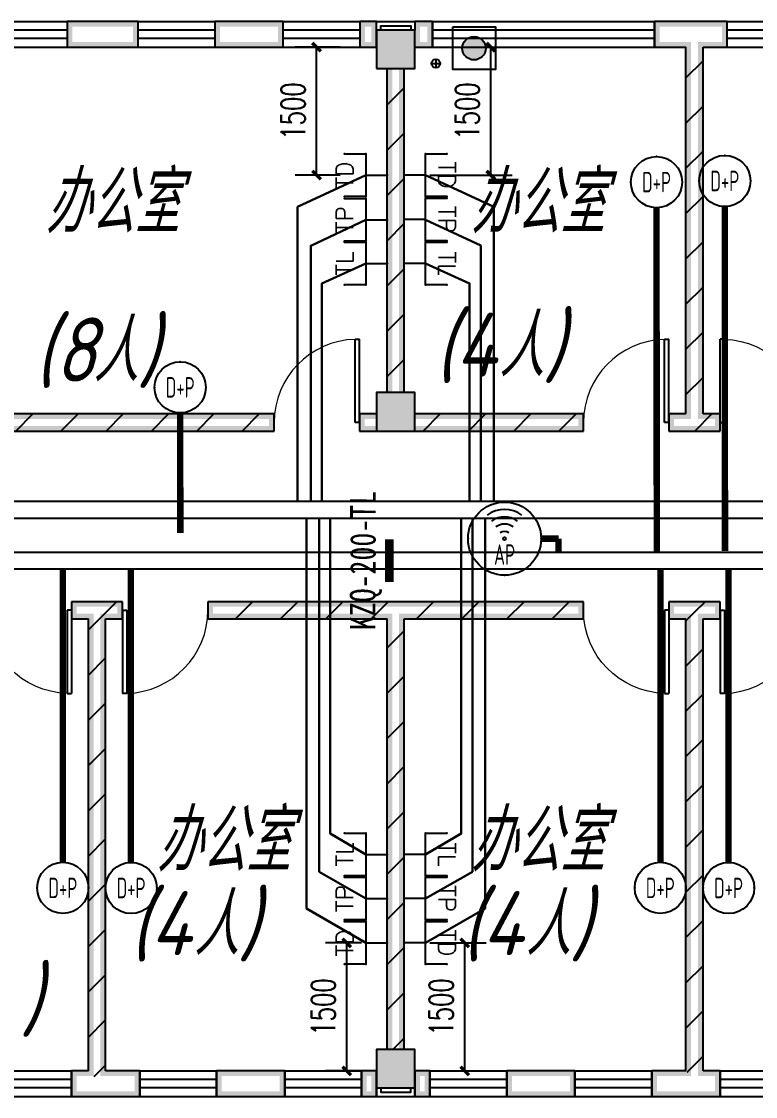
# Model space of a CAD drawing. Extents: x 1241380 to 1952554, y 1012187 to 1766051.
# Drawn here: x 1640481 to 1649079, y 1030613 to 1043213 of the extents above; entities that cross this region are included whole.
import ezdxf
from ezdxf.enums import TextEntityAlignment as Align

# ---------------------------------------------------------------- set-up
doc = ezdxf.new("R2010")
doc.units = 0
for name, color, linetype in [('1-建筑底图', 8, 'Continuous'), ('CABLETRAY_PDS', 4, 'Continuous'), ('EQUIP-通讯', 3, 'Continuous'), ('PUB_HATCH', 8, 'Continuous'), ('TEL_DIM', 3, 'Continuous'), ('WIRE-综合布线', 5, 'Continuous'), ('光纤点位', 3, 'Continuous'), ('内网桥架', 1, 'Continuous'), ('填充', 8, 'Continuous'), ('抗震支吊架', 2, 'Continuous'), ('排水', 153, 'Continuous'), ('红机电话', 3, 'Continuous'), ('蓝机电话', 3, 'Continuous')]:
    doc.layers.add(name, color=color, linetype=linetype)
doc.layers.add('内网线路', color=1, linetype='Continuous', lineweight=30)
doc.styles.add('_TEL_ATTDEF', font='GBENOR', dxfattribs={"width": 0.8, "height": 3, "bigfont": 'GBCBIG'})
doc.styles.add('_TEL_DIM', font='SIMPLEX', dxfattribs={"width": 0.8, "height": 3.5, "bigfont": 'HZTXT'})
doc.styles.add('A_DIM_T3', font='SIMPLEX', dxfattribs={"width": 0.7, "bigfont": 'HZ'})
doc.styles.add('kzcad', font='', dxfattribs={"width": 0.8})
doc.styles.get("Standard").update_dxf_attribs({"font": 'gbeitc.shx', "bigfont": 'gbcbig.shx'})
doc.styles.get('kzcad').set_extended_font_data('SimSun')
doc.linetypes.add('JIEDI', pattern='A,1.25,-0.25,0.25,-0.25,0.625,["/",Standard,S=0.6,R=0,X=0,Y=-0.3],0.625,-0.25,0.25,-0.25', length=4)
doc.dimstyles.new('_TCH_ARCH&&100', dxfattribs={"dimtxt": 280, "dimasz": 100, "dimexe": 250, "dimexo": 300, "dimgap": 135, "dimtad": 1, "dimdec": 0, "dimzin": 0, "dimdsep": 46, "dimtxsty": 'A_DIM_T3', "dimblk": 'ARCHTICK', "dimcen": 0.09, "dimclrt": 7, "dimazin": 2, "dimtfac": 1, "dimtdec": 0, "dimtix": 1, "dimtmove": 2, "dimatfit": 3, "dimfxl": 100, "dimtolj": 1, "dimtzin": 0, "dimarcsym": 0})
pattern_1 = [(45, (933820.03, 485085.73), (-265.16515, 265.16515), [])]

# ---------------------------------------------------------------- blocks, each defined once
blk = doc.blocks.new('ng')
at = {"layer": '排水'}
for p, q in [((345991, 781358), (346091, 781358)), ((346041, 781408), (346041, 781308))]:
    blk.add_line(p, q, dxfattribs=at)
blk.add_circle((346041, 781358), 50, dxfattribs=at)
blk = doc.blocks.new('雨水管')
at = {"layer": '排水'}
blk.add_blockref('ng', (655236, -122908), dxfattribs=at)
blk = doc.blocks.new('xfjyc')
at = {"layer": '填充'}
h = blk.add_hatch(color=1, dxfattribs=at)
h.dxf.hatch_style = 1
edge = h.paths.add_edge_path()
edge.add_arc((250, 250), 137, 0, 360)
blk.add_lwpolyline([(0, 500), (500, 500), (500, 0), (0, 0)], close=True)
at = {"color": 1}
blk.add_circle((250, 250), 137, dxfattribs=at)
blk = doc.blocks.new('$WINLIB2D$00000001')
at = {"color": 0}
for points in [[(-0.5, 0.5), (-0.5, -0.5)], [(-0.5, 0.5), (0.5, 0.5)], [(0.5, -0.5), (0.5, 0.5)], [(0.5, 0.1667), (-0.5, 0.1667)], [(0.5, -0.1667), (-0.5, -0.1667)], [(-0.5, -0.5), (0.5, -0.5)]]:
    blk.add_lwpolyline(points, dxfattribs=at)
blk = doc.blocks.new('$DorLib2D$00000001')
at = {"color": 0}
for p, q in [((0.45, 0.975), (0.5, 0.975)), ((0.45, 0), (0.45, 0.975)), ((0.5, 0), (0.5, 0.975)), ((0.5, 0), (0.45, 0))]:
    blk.add_line(p, q, dxfattribs=at)
at = {"color": 0, "lineweight": 13}
blk.add_arc((0.475, 0), 0.975, 91.4693, 180, dxfattribs=at)
blk = doc.blocks.new('_FZH')
blk.add_lwpolyline([(-0.5, -0.5), (0.5, -0.5), (0.5, 0.5), (-0.5, 0.5)], close=True)
at = {"layer": 'PUB_HATCH'}
blk.add_solid([(-0.5, -0.5), (0.5, -0.5), (-0.5, 0.5), (0.5, 0.5)], dxfattribs=at)
blk = doc.blocks.new('1-二层建筑底图')
at = {"layer": '1-建筑底图'}
for points in [[(1641846, 1088421), (1641015, 1088421), (1641075, 1088361), (1641786, 1088361)], [(1641015, 1088421), (1641015, 1088121), (1641075, 1088181), (1641075, 1088361)], [(1641846, 1088121), (1641846, 1088421), (1641786, 1088361), (1641786, 1088181)], [(1643546, 1088421), (1642746, 1088421), (1642806, 1088361), (1643486, 1088361)], [(1642746, 1088421), (1642746, 1088121), (1642806, 1088181), (1642806, 1088361)], [(1643546, 1088121), (1643546, 1088421), (1643486, 1088361), (1643486, 1088181)], [(1644640, 1088421), (1644446, 1088421), (1644506, 1088361), (1644580, 1088361)], [(1644446, 1088421), (1644446, 1088121), (1644506, 1088181), (1644506, 1088361)], [(1644640, 1088121), (1644640, 1088421), (1644580, 1088361), (1644580, 1088181)], [(1645296, 1088421), (1645090, 1088421), (1645150, 1088361), (1645236, 1088361)], [(1645090, 1088321), (1645090, 1088321), (1645090, 1088121), (1645150, 1088181), (1645150, 1088361), (1645090, 1088421)], [(1645296, 1088121), (1645296, 1088421), (1645236, 1088361), (1645236, 1088181)], [(1648365, 1088421), (1647896, 1088421), (1647956, 1088361), (1648365, 1088361)], [(1647896, 1088421), (1647896, 1088121), (1647956, 1088181), (1647956, 1088361)], [(1648746, 1088421), (1648365, 1088421), (1648365, 1088361), (1648686, 1088361)], [(1648746, 1088121), (1648746, 1088421), (1648686, 1088361), (1648686, 1088181)], [(1645090, 1088321), (1644640, 1088321), (1644700, 1088261), (1645030, 1088261)], [(1644640, 1088321), (1644640, 1087871), (1644700, 1087931), (1644700, 1088261)], [(1645090, 1087871), (1645090, 1088321), (1645030, 1088261), (1645030, 1087931)], [(1641015, 1088121), (1641846, 1088121), (1641786, 1088181), (1641075, 1088181)], [(1642746, 1088121), (1643546, 1088121), (1643486, 1088181), (1642806, 1088181)], [(1644446, 1088121), (1644640, 1088121), (1644580, 1088181), (1644506, 1088181)], [(1645090, 1088121), (1645090, 1088121), (1645296, 1088121), (1645236, 1088181), (1645150, 1088181)], [(1647896, 1088121), (1648265, 1088121), (1648325, 1088181), (1647956, 1088181)], [(1648265, 1083821), (1648265, 1088121), (1648325, 1088181), (1648325, 1083761)], [(1648465, 1088121), (1648746, 1088121), (1648686, 1088181), (1648405, 1088181)], [(1648465, 1083821), (1648465, 1088121), (1648405, 1088181), (1648405, 1083761)], [(1644640, 1087871), (1645090, 1087871), (1645030, 1087931), (1644700, 1087931)], [(1644825, 1087871), (1644765, 1087871), (1644765, 1084071), (1644825, 1084071)], [(1644965, 1087871), (1644905, 1087871), (1644905, 1084071), (1644965, 1084071)], [(1645090, 1084071), (1644640, 1084071), (1644700, 1084011), (1645030, 1084011)], [(1644640, 1084071), (1644640, 1083621), (1644700, 1083681), (1644700, 1084011)], [(1645090, 1083621), (1645090, 1084071), (1645030, 1084011), (1645030, 1083681)], [(1638065, 1083821), (1638065, 1083761), (1643380, 1083761), (1643440, 1083821)], [(1643440, 1083621), (1643440, 1083821), (1643380, 1083761), (1643380, 1083681)], [(1644640, 1083761), (1644640, 1083821), (1644440, 1083821), (1644500, 1083761)], [(1644440, 1083821), (1644440, 1083621), (1644500, 1083681), (1644500, 1083761)], [(1645090, 1083821), (1645090, 1083761), (1647005, 1083761), (1647065, 1083821)], [(1647065, 1083621), (1647065, 1083821), (1647005, 1083761), (1647005, 1083681)], [(1648265, 1083821), (1648065, 1083821), (1648125, 1083761), (1648325, 1083761)], [(1648065, 1083821), (1648065, 1083621), (1648125, 1083681), (1648125, 1083761)], [(1648665, 1083821), (1648465, 1083821), (1648405, 1083761), (1648605, 1083761)], [(1648665, 1083621), (1648665, 1083821), (1648605, 1083761), (1648605, 1083681)], [(1638065, 1083681), (1638065, 1083621), (1643440, 1083621), (1643380, 1083681)], [(1644640, 1083621), (1644640, 1083681), (1644500, 1083681), (1644440, 1083621)], [(1644640, 1083621), (1645090, 1083621), (1645030, 1083681), (1644700, 1083681)], [(1645090, 1083681), (1645090, 1083621), (1647065, 1083621), (1647005, 1083681)], [(1648065, 1083621), (1648365, 1083621), (1648365, 1083681), (1648125, 1083681)], [(1648365, 1083621), (1648665, 1083621), (1648605, 1083681), (1648365, 1083681)], [(1641365, 1081621), (1641065, 1081621), (1641125, 1081561), (1641365, 1081561)], [(1641065, 1081621), (1641065, 1081421), (1641125, 1081481), (1641125, 1081561)], [(1641665, 1081621), (1641365, 1081621), (1641365, 1081561), (1641605, 1081561)], [(1641665, 1081421), (1641665, 1081621), (1641605, 1081561), (1641605, 1081481)], [(1644865, 1081621), (1642665, 1081621), (1642725, 1081561), (1644865, 1081561)], [(1642665, 1081621), (1642665, 1081421), (1642725, 1081481), (1642725, 1081561)], [(1647065, 1081621), (1644865, 1081621), (1644865, 1081561), (1647005, 1081561)], [(1647065, 1081421), (1647065, 1081621), (1647005, 1081561), (1647005, 1081481)], [(1648365, 1081621), (1648065, 1081621), (1648125, 1081561), (1648365, 1081561)], [(1648065, 1081621), (1648065, 1081421), (1648125, 1081481), (1648125, 1081561)], [(1648665, 1081621), (1648365, 1081621), (1648365, 1081561), (1648605, 1081561)], [(1648665, 1081421), (1648665, 1081621), (1648605, 1081561), (1648605, 1081481)], [(1641065, 1081421), (1641265, 1081421), (1641325, 1081481), (1641125, 1081481)], [(1641265, 1076121), (1641265, 1081421), (1641325, 1081481), (1641325, 1076061)], [(1641465, 1081421), (1641665, 1081421), (1641605, 1081481), (1641405, 1081481)], [(1641465, 1076121), (1641465, 1081421), (1641405, 1081481), (1641405, 1076061)], [(1642665, 1081421), (1644765, 1081421), (1644825, 1081481), (1642725, 1081481)], [(1644765, 1076371), (1644825, 1076371), (1644825, 1081481), (1644765, 1081421)], [(1644965, 1081421), (1647065, 1081421), (1647005, 1081481), (1644905, 1081481)], [(1644905, 1076371), (1644965, 1076371), (1644965, 1081421), (1644905, 1081481)], [(1648065, 1081421), (1648265, 1081421), (1648325, 1081481), (1648125, 1081481)], [(1648265, 1076121), (1648265, 1081421), (1648325, 1081481), (1648325, 1076061)], [(1648465, 1081421), (1648665, 1081421), (1648605, 1081481), (1648405, 1081481)], [(1648465, 1076121), (1648465, 1081421), (1648405, 1081481), (1648405, 1076061)], [(1645090, 1076371), (1644640, 1076371), (1644700, 1076311), (1645030, 1076311)], [(1644640, 1076371), (1644640, 1075921), (1644700, 1075981), (1644700, 1076311)], [(1645090, 1075921), (1645090, 1076371), (1645030, 1076311), (1645030, 1075981)], [(1641265, 1076121), (1641065, 1076121), (1641125, 1076061), (1641325, 1076061)], [(1641065, 1076121), (1641065, 1075821), (1641125, 1075881), (1641125, 1076061)], [(1641865, 1076121), (1641465, 1076121), (1641405, 1076061), (1641805, 1076061)], [(1641865, 1075821), (1641865, 1076121), (1641805, 1076061), (1641805, 1075881)], [(1643565, 1076121), (1642765, 1076121), (1642825, 1076061), (1643505, 1076061)], [(1642765, 1076121), (1642765, 1075821), (1642825, 1075881), (1642825, 1076061)], [(1643565, 1075821), (1643565, 1076121), (1643505, 1076061), (1643505, 1075881)], [(1644640, 1076121), (1644465, 1076121), (1644525, 1076061), (1644580, 1076061)], [(1644465, 1076121), (1644465, 1075821), (1644525, 1075881), (1644525, 1076061)], [(1644640, 1075821), (1644640, 1076121), (1644580, 1076061), (1644580, 1075881)], [(1645265, 1076121), (1645090, 1076121), (1645150, 1076061), (1645205, 1076061)], [(1645090, 1076121), (1645090, 1075821), (1645150, 1075881), (1645150, 1076061)], [(1645265, 1075821), (1645265, 1076121), (1645205, 1076061), (1645205, 1075881)], [(1646965, 1076121), (1646165, 1076121), (1646225, 1076061), (1646905, 1076061)], [(1646165, 1076121), (1646165, 1075821), (1646225, 1075881), (1646225, 1076061)], [(1646965, 1075821), (1646965, 1076121), (1646905, 1076061), (1646905, 1075881)], [(1648265, 1076121), (1647865, 1076121), (1647925, 1076061), (1648325, 1076061)], [(1647865, 1076121), (1647865, 1075821), (1647925, 1075881), (1647925, 1076061)], [(1648665, 1076121), (1648465, 1076121), (1648405, 1076061), (1648605, 1076061)], [(1648665, 1075821), (1648665, 1076121), (1648605, 1076061), (1648605, 1075881)], [(1644640, 1075921), (1645090, 1075921), (1645030, 1075981), (1644700, 1075981)], [(1641065, 1075821), (1641365, 1075821), (1641365, 1075881), (1641125, 1075881)], [(1641365, 1075821), (1641865, 1075821), (1641805, 1075881), (1641365, 1075881)], [(1642765, 1075821), (1643565, 1075821), (1643505, 1075881), (1642825, 1075881)], [(1644465, 1075821), (1644640, 1075821), (1644580, 1075881), (1644525, 1075881)], [(1645090, 1075821), (1645265, 1075821), (1645205, 1075881), (1645150, 1075881)], [(1646165, 1075821), (1646965, 1075821), (1646905, 1075881), (1646225, 1075881)], [(1647865, 1075821), (1648365, 1075821), (1648365, 1075881), (1647925, 1075881)], [(1648365, 1075821), (1648665, 1075821), (1648605, 1075881), (1648365, 1075881)]]:
    blk.add_hatch(color=256, dxfattribs=at).paths.add_polyline_path(points)
h = blk.add_hatch(dxfattribs=at)
h.set_pattern_fill('普通砖', color=256, scale=150, style=0)
h.set_pattern_definition(pattern_1)
h.paths.add_polyline_path([(1648365, 1083754), (1648405, 1083761), (1648465, 1083821), (1648465, 1088121), (1648365, 1088221), (1648265, 1088121), (1648265, 1083821), (1648325, 1083761)])
h = blk.add_hatch(dxfattribs=at)
h.set_pattern_fill('普通砖', color=256, scale=150, style=0)
h.set_pattern_definition(pattern_1)
h.paths.add_polyline_path([(1644965, 1087871), (1644765, 1087871), (1644765, 1084071), (1644965, 1084071)])
h = blk.add_hatch(dxfattribs=at)
h.set_pattern_fill('普通砖', color=256, scale=150, style=0)
h.set_pattern_definition(pattern_1)
h.paths.add_polyline_path([(1638065, 1083821), (1638065, 1083621), (1643440, 1083621), (1643440, 1083821)])
h = blk.add_hatch(dxfattribs=at)
h.set_pattern_fill('普通砖', color=256, scale=150, style=0)
h.set_pattern_definition(pattern_1)
h.paths.add_polyline_path([(1644640, 1083621), (1644640, 1083821), (1644440, 1083821), (1644440, 1083621)])
h = blk.add_hatch(dxfattribs=at)
h.set_pattern_fill('普通砖', color=256, scale=150, style=0)
h.set_pattern_definition(pattern_1)
h.paths.add_polyline_path([(1645090, 1083821), (1645090, 1083621), (1647065, 1083621), (1647065, 1083821)])
h = blk.add_hatch(dxfattribs=at)
h.set_pattern_fill('普通砖', color=256, scale=150, style=0)
h.set_pattern_definition(pattern_1)
h.paths.add_polyline_path([(1648325, 1083761), (1648265, 1083821), (1648065, 1083821), (1648065, 1083621), (1648365, 1083621), (1648365, 1083754)])
h = blk.add_hatch(dxfattribs=at)
h.set_pattern_fill('普通砖', color=256, scale=150, style=0)
h.set_pattern_definition(pattern_1)
h.paths.add_polyline_path([(1648365, 1083754), (1648365, 1083621), (1648665, 1083621), (1648665, 1083821), (1648465, 1083821), (1648405, 1083761)])
h = blk.add_hatch(dxfattribs=at)
h.set_pattern_fill('普通砖', color=256, scale=150, style=0)
h.set_pattern_definition(pattern_1)
h.paths.add_polyline_path([(1641365, 1081488), (1641365, 1081621), (1641065, 1081621), (1641065, 1081421), (1641265, 1081421), (1641325, 1081481)])
h = blk.add_hatch(dxfattribs=at)
h.set_pattern_fill('普通砖', color=256, scale=150, style=0)
h.set_pattern_definition(pattern_1)
h.paths.add_polyline_path([(1641405, 1081481), (1641465, 1081421), (1641665, 1081421), (1641665, 1081621), (1641365, 1081621), (1641365, 1081488)])
h = blk.add_hatch(dxfattribs=at)
h.set_pattern_fill('普通砖', color=256, scale=150, style=0)
h.set_pattern_definition(pattern_1)
h.paths.add_polyline_path([(1644865, 1081488), (1644865, 1081621), (1642665, 1081621), (1642665, 1081421), (1644765, 1081421), (1644825, 1081481)])
h = blk.add_hatch(dxfattribs=at)
h.set_pattern_fill('普通砖', color=256, scale=150, style=0)
h.set_pattern_definition(pattern_1)
h.paths.add_polyline_path([(1644905, 1081481), (1644965, 1081421), (1647065, 1081421), (1647065, 1081621), (1644865, 1081621), (1644865, 1081488)])
h = blk.add_hatch(dxfattribs=at)
h.set_pattern_fill('普通砖', color=256, scale=150, style=0)
h.set_pattern_definition(pattern_1)
h.paths.add_polyline_path([(1648365, 1081488), (1648365, 1081621), (1648065, 1081621), (1648065, 1081421), (1648265, 1081421), (1648325, 1081481)])
h = blk.add_hatch(dxfattribs=at)
h.set_pattern_fill('普通砖', color=256, scale=150, style=0)
h.set_pattern_definition(pattern_1)
h.paths.add_polyline_path([(1648405, 1081481), (1648465, 1081421), (1648665, 1081421), (1648665, 1081621), (1648365, 1081621), (1648365, 1081488)])
h = blk.add_hatch(dxfattribs=at)
h.set_pattern_fill('普通砖', color=256, scale=150, style=0)
h.set_pattern_definition(pattern_1)
h.paths.add_polyline_path([(1641365, 1076021), (1641465, 1076121), (1641465, 1081421), (1641405, 1081481), (1641365, 1081488), (1641325, 1081481), (1641265, 1081421), (1641265, 1076121)])
h = blk.add_hatch(dxfattribs=at)
h.set_pattern_fill('普通砖', color=256, scale=150, style=0)
h.set_pattern_definition(pattern_1)
h.paths.add_polyline_path([(1644765, 1076371), (1644965, 1076371), (1644965, 1081421), (1644905, 1081481), (1644865, 1081488), (1644825, 1081481), (1644765, 1081421)])
h = blk.add_hatch(dxfattribs=at)
h.set_pattern_fill('普通砖', color=256, scale=150, style=0)
h.set_pattern_definition(pattern_1)
h.paths.add_polyline_path([(1648365, 1076021), (1648465, 1076121), (1648465, 1081421), (1648405, 1081481), (1648365, 1081488), (1648325, 1081481), (1648265, 1081421), (1648265, 1076121)])
for p, q in [((1641846, 1088421), (1641015, 1088421)), ((1641015, 1088421), (1641015, 1088121)), ((1641846, 1088121), (1641846, 1088421)), ((1643546, 1088421), (1642746, 1088421)), ((1642746, 1088421), (1642746, 1088121)), ((1643546, 1088121), (1643546, 1088421)), ((1644640, 1088421), (1644446, 1088421)), ((1644446, 1088421), (1644446, 1088121)), ((1644640, 1088121), (1644640, 1088421)), ((1645296, 1088421), (1645090, 1088421)), ((1645090, 1088421), (1645090, 1088321)), ((1645296, 1088121), (1645296, 1088421)), ((1648365, 1088421), (1647896, 1088421)), ((1647896, 1088421), (1647896, 1088121)), ((1648746, 1088421), (1648365, 1088421)), ((1648746, 1088121), (1648746, 1088421)), ((1641015, 1088121), (1641846, 1088121)), ((1642746, 1088121), (1643546, 1088121)), ((1644446, 1088121), (1644640, 1088121)), ((1645090, 1088121), (1645296, 1088121)), ((1647896, 1088121), (1648265, 1088121)), ((1648265, 1083821), (1648265, 1088121)), ((1648465, 1088121), (1648746, 1088121)), ((1648465, 1083821), (1648465, 1088121)), ((1644765, 1084071), (1644765, 1087871)), ((1644965, 1084071), (1644965, 1087871)), ((1643440, 1083821), (1638065, 1083821)), ((1643440, 1083621), (1643440, 1083821)), ((1644640, 1083821), (1644440, 1083821)), ((1644440, 1083821), (1644440, 1083621)), ((1647065, 1083821), (1645090, 1083821)), ((1647065, 1083621), (1647065, 1083821)), ((1648265, 1083821), (1648065, 1083821)), ((1648065, 1083821), (1648065, 1083621)), ((1648665, 1083821), (1648465, 1083821)), ((1648665, 1083621), (1648665, 1083821)), ((1638065, 1083621), (1643440, 1083621)), ((1644440, 1083621), (1644640, 1083621)), ((1645090, 1083621), (1647065, 1083621)), ((1648065, 1083621), (1648365, 1083621)), ((1648365, 1083621), (1648665, 1083621)), ((1641365, 1081621), (1641065, 1081621)), ((1641065, 1081621), (1641065, 1081421)), ((1641665, 1081621), (1641365, 1081621)), ((1641665, 1081421), (1641665, 1081621)), ((1644865, 1081621), (1642665, 1081621)), ((1642665, 1081621), (1642665, 1081421)), ((1647065, 1081621), (1644865, 1081621)), ((1647065, 1081421), (1647065, 1081621)), ((1648365, 1081621), (1648065, 1081621)), ((1648065, 1081621), (1648065, 1081421)), ((1648665, 1081621), (1648365, 1081621)), ((1648665, 1081421), (1648665, 1081621)), ((1641065, 1081421), (1641265, 1081421)), ((1641265, 1076121), (1641265, 1081421)), ((1641465, 1081421), (1641665, 1081421)), ((1641465, 1076121), (1641465, 1081421)), ((1642665, 1081421), (1644765, 1081421)), ((1644765, 1076371), (1644765, 1081421)), ((1644965, 1081421), (1647065, 1081421)), ((1644965, 1076371), (1644965, 1081421)), ((1648065, 1081421), (1648265, 1081421)), ((1648265, 1076121), (1648265, 1081421)), ((1648465, 1081421), (1648665, 1081421)), ((1648465, 1076121), (1648465, 1081421)), ((1641265, 1076121), (1641065, 1076121)), ((1641065, 1076121), (1641065, 1075821)), ((1641865, 1076121), (1641465, 1076121)), ((1641865, 1075821), (1641865, 1076121)), ((1643565, 1076121), (1642765, 1076121)), ((1642765, 1076121), (1642765, 1075821)), ((1643565, 1075821), (1643565, 1076121)), ((1644640, 1076121), (1644465, 1076121)), ((1644465, 1076121), (1644465, 1075821)), ((1644640, 1075821), (1644640, 1076121)), ((1645265, 1076121), (1645090, 1076121)), ((1645090, 1076121), (1645090, 1075821)), ((1645265, 1075821), (1645265, 1076121)), ((1646965, 1076121), (1646165, 1076121)), ((1646165, 1076121), (1646165, 1075821)), ((1646965, 1075821), (1646965, 1076121)), ((1648265, 1076121), (1647865, 1076121)), ((1647865, 1076121), (1647865, 1075821)), ((1648665, 1076121), (1648465, 1076121)), ((1648665, 1075821), (1648665, 1076121)), ((1641065, 1075821), (1641365, 1075821)), ((1641365, 1075821), (1641865, 1075821)), ((1642765, 1075821), (1643565, 1075821)), ((1644465, 1075821), (1644640, 1075821)), ((1645090, 1075821), (1645265, 1075821)), ((1646165, 1075821), (1646965, 1075821)), ((1647865, 1075821), (1648365, 1075821)), ((1648365, 1075821), (1648665, 1075821))]:
    blk.add_line(p, q, dxfattribs=at)
for points in [[(1644640, 1088321), (1644640, 1088421), (1645090, 1088421), (1645090, 1088321)], [(1644690, 1088321), (1644690, 1088371), (1645040, 1088371), (1645040, 1088321)], [(1644640, 1075921), (1644640, 1075821), (1645090, 1075821), (1645090, 1075921)], [(1644690, 1075921), (1644690, 1075871), (1645040, 1075871), (1645040, 1075921)]]:
    blk.add_lwpolyline(points, dxfattribs=at)
for name, p in [('雨水管', (644057, 429479)), ('xfjyc', (1645532, 1087858))]:
    blk.add_blockref(name, p, dxfattribs=at)
for name, p, xscale, yscale, zscale, rotation in [('$WINLIB2D$00000001', (1640565, 1088271), 900, -300, 900, 359.999999999999), ('$WINLIB2D$00000001', (1642296, 1088271), 900, -300, 900, 359.999999999999), ('$WINLIB2D$00000001', (1643996, 1088271), 900, -300, 900, 359.999999999999), ('_FZH', (1644865, 1088096), 449.9999997157138, 449.9999997157138, 449.9999997157138, 8.893475487405864e-09), ('$DorLib2D$00000001', (1647565, 1083721), -1000, -1000, -1000, 180), ('$DorLib2D$00000001', (1649165, 1083721), 1000, -1000, 1000, 180), ('_FZH', (1644865, 1083846), 449.9999997157138, 449.9999997157138, 449.9999997157138, 8.893475487405864e-09), ('_FZH', (1644865, 1076146), 449.9999997157138, 449.9999997157138, 449.9999997157138, 8.893475487405864e-09), ('$WINLIB2D$00000001', (1640615, 1075971), -900, -300, -900, 180), ('$WINLIB2D$00000001', (1642315, 1075971), -900, -300, -900, 180), ('$WINLIB2D$00000001', (1644015, 1075971), -900, -300, -900, 180), ('$WINLIB2D$00000001', (1645715, 1075971), -900, -300, -900, 180), ('$WINLIB2D$00000001', (1647415, 1075971), -900, -300, -900, 180), ('$WINLIB2D$00000001', (1649115, 1075971), -900, -300, -900, 180)]:
    blk.add_blockref(name, p, dxfattribs=dict(at, xscale=xscale, yscale=yscale, zscale=zscale, rotation=rotation))
for name, p, xscale, yscale, zscale in [('$WINLIB2D$00000001', (1646596, 1088271), 2600, 300, 2600), ('$WINLIB2D$00000001', (1649196, 1088271), 900, -300, 900), ('$DorLib2D$00000001', (1643940, 1083721), 1000, 1000, 1000), ('$DorLib2D$00000001', (1640565, 1081521), 1000, -1000, 1000), ('$DorLib2D$00000001', (1642165, 1081521), -1000, -1000, -1000), ('$DorLib2D$00000001', (1647565, 1081521), 1000, -1000, 1000), ('$DorLib2D$00000001', (1649165, 1081521), -1000, -1000, -1000)]:
    blk.add_blockref(name, p, dxfattribs=dict(at, xscale=xscale, yscale=yscale, zscale=zscale))
for s, height, p in [('办公室', 723.4, (1640757, 1085942)), ('办公室', 723.4, (1645741, 1085942)), ('(8', 750, (1640628, 1084200)), ('人', 723, (1641316, 1084200)), (')', 750, (1641842, 1084200)), ('(4', 750, (1645319, 1084258)), ('人', 723, (1646069, 1084258)), (')', 750, (1646595, 1084258)), ('办公室', 723.4, (1642060, 1078460)), ('办公室', 723.4, (1645741, 1078460)), ('(4', 750, (1641744, 1077477)), ('人', 723, (1642494, 1077477)), (')', 750, (1643020, 1077477)), ('(4', 750, (1645632, 1077477)), ('人', 723, (1646382, 1077477)), (')', 750, (1646908, 1077477)), (')', 750, (1640471, 1076595))]:
    blk.add_text(s, height=height, dxfattribs=at).set_placement(p)
blk = doc.blocks.new('$equip_U$00000080(win7-PC-wzy)')
blk.add_circle((0, 0.5), 0.5)
for p in [(0, 0.999), (-0.5, 0.5), (0.5, 0.5)]:
    blk.add_point(p)
at = {"color": 7, "style": '_TEL_DIM', "width": 0.7}
blk.add_attdef('$TEXT$', text='', height=0.4, dxfattribs=at).set_placement((0, 0.5), align=Align.MIDDLE_CENTER)
at = {"color": 7, "style": '_TEL_DIM', "flags": 1}
for tag in ['A', 'REMARK']:
    blk.add_attdef(tag, text='', height=0.00002, dxfattribs=at).set_placement((0, 0), align=Align.MIDDLE_CENTER)
blk = doc.blocks.new('$equip_U$00000091(win7-PC-wzy)')
for radius in [0.714, 0.0272]:
    blk.add_circle((0, 0), radius)
for radius in [0.571, 0.428, 0.285, 0.143]:
    blk.add_arc((0, 0), radius, 53.7049, 126.2951)
for p in [(0, 0.714), (-0.714, 0), (0.714, 0), (0, -0.714)]:
    blk.add_point(p)
at = {"color": 7, "style": '_TEL_DIM', "flags": 1}
for tag in ['A', 'REMARK']:
    blk.add_attdef(tag, text='', height=0.00002, dxfattribs=at).set_placement((0, 0), align=Align.MIDDLE_CENTER)
at = {"color": 7, "style": '_TEL_DIM', "width": 0.7}
blk.add_attdef('$TEXT$', text='', height=0.4, dxfattribs=at).set_placement((0, -0.31), align=Align.MIDDLE_CENTER)
blk = doc.blocks.new('$equip$00001867')
for p, q in [((-0.5, 0.499), (-0.5, 0.999)), ((0.5, 0.999), (0.5, 0.499)), ((0.5, 0.499), (-0.5, 0.499)), ((0, 0.5), (0, 0))]:
    blk.add_line(p, q)
for p in [(-0.5, 0.999), (0.5, 0.999), (-0.5, 0.499), (0.5, 0.499), (0, 0)]:
    blk.add_point(p)
at = {"color": 7, "style": '_TEL_DIM'}
blk.add_attdef('$TEXT$', text='', height=0.4, dxfattribs=at).set_placement((0, 0.999), align=Align.MIDDLE_CENTER)
at = {"color": 7, "style": '_TEL_DIM', "flags": 1}
blk.add_attdef('A', text='', height=0.00002, dxfattribs=at).set_placement((0, 0), align=Align.MIDDLE_CENTER)
blk = doc.blocks.new('$equip$00002670')
for p, q in [((-0.5, 0.499), (-0.5, 0.999)), ((0.5, 0.999), (0.5, 0.499)), ((0.5, 0.499), (-0.5, 0.499)), ((0, 0.5), (0, 0))]:
    blk.add_line(p, q)
for p in [(-0.5, 0.999), (0.5, 0.999), (-0.5, 0.499), (0.5, 0.499), (0, 0)]:
    blk.add_point(p)
at = {"color": 7, "style": '_TEL_DIM'}
blk.add_attdef('$TEXT$', text='', height=0.4, dxfattribs=at).set_placement((0, 0.999), align=Align.MIDDLE_CENTER)
at = {"color": 7, "style": '_TEL_DIM', "flags": 1}
blk.add_attdef('A', text='', height=0.000025, dxfattribs=at).set_placement((0, 0), align=Align.MIDDLE_CENTER)
blk = doc.blocks.new('_ArchTick')
at = {"color": 0, "linetype": 'ByBlock', "const_width": 0.4}
blk.add_lwpolyline([(-0.5, -0.5), (0.5, 0.5)], dxfattribs=at)
blk = doc.blocks.new('*D363')
at = {"layer": 'Defpoints', "color": 0}
for p in [(1644292, 1032413), (1644765, 1032413), (1644765, 1030913)]:
    blk.add_point(p, dxfattribs=at)
at = {"layer": 'TEL_DIM', "color": 0, "lineweight": -2, "transparency": 16777216}
for p, q in [((1644465, 1032413), (1644042, 1032413)), ((1644292, 1030913), (1644292, 1032413)), ((1644465, 1030913), (1644042, 1030913))]:
    blk.add_line(p, q, dxfattribs=at)
at = {"layer": 'TEL_DIM', "color": 0, "lineweight": -2, "transparency": 16777216, "xscale": 100, "yscale": 100, "zscale": 100}
for p, rotation in [((1644292, 1032413), 90), ((1644292, 1030913), 270)]:
    blk.add_blockref('_ArchTick', p, dxfattribs=dict(at, rotation=rotation))
at = {"layer": 'TEL_DIM', "color": 7, "transparency": 16777216, "insert": (1644017, 1031663), "char_height": 280, "attachment_point": 5, "rotation": 90, "style": 'A_DIM_T3'}
blk.add_mtext('\\A1;1500', dxfattribs=at)
blk = doc.blocks.new('*D364')
at = {"layer": 'Defpoints', "color": 0}
for p in [(1644965, 1032413), (1645673, 1032413), (1644965, 1030913)]:
    blk.add_point(p, dxfattribs=at)
at = {"layer": 'TEL_DIM', "color": 0, "lineweight": -2, "transparency": 16777216}
for p, q in [((1645265, 1032413), (1645923, 1032413)), ((1645673, 1030913), (1645673, 1032413)), ((1645265, 1030913), (1645923, 1030913))]:
    blk.add_line(p, q, dxfattribs=at)
at = {"layer": 'TEL_DIM', "color": 0, "lineweight": -2, "transparency": 16777216, "xscale": 100, "yscale": 100, "zscale": 100}
for p, rotation in [((1645673, 1032413), 90), ((1645673, 1030913), 270)]:
    blk.add_blockref('_ArchTick', p, dxfattribs=dict(at, rotation=rotation))
at = {"layer": 'TEL_DIM', "color": 7, "transparency": 16777216, "insert": (1645398, 1031663), "char_height": 280, "attachment_point": 5, "rotation": 90, "style": 'A_DIM_T3'}
blk.add_mtext('\\A1;1500', dxfattribs=at)
blk = doc.blocks.new('*D389')
at = {"layer": 'Defpoints', "color": 0}
for p in [(1644965, 1042913), (1645979, 1042913), (1644965, 1041413)]:
    blk.add_point(p, dxfattribs=at)
at = {"layer": 'TEL_DIM', "color": 0, "lineweight": -2, "transparency": 16777216}
for p, q in [((1645265, 1042913), (1646229, 1042913)), ((1645979, 1041413), (1645979, 1042913)), ((1645265, 1041413), (1646229, 1041413))]:
    blk.add_line(p, q, dxfattribs=at)
at = {"layer": 'TEL_DIM', "color": 0, "lineweight": -2, "transparency": 16777216, "xscale": 100, "yscale": 100, "zscale": 100}
for p, rotation in [((1645979, 1042913), 90), ((1645979, 1041413), 270)]:
    blk.add_blockref('_ArchTick', p, dxfattribs=dict(at, rotation=rotation))
at = {"layer": 'TEL_DIM', "color": 7, "transparency": 16777216, "insert": (1645704, 1042163), "char_height": 280, "attachment_point": 5, "rotation": 90, "style": 'A_DIM_T3'}
blk.add_mtext('\\A1;1500', dxfattribs=at)
blk = doc.blocks.new('*D390')
at = {"layer": 'Defpoints', "color": 0}
for p in [(1643937, 1042913), (1644515, 1042913), (1644515, 1041413)]:
    blk.add_point(p, dxfattribs=at)
at = {"layer": 'TEL_DIM', "color": 0, "lineweight": -2, "transparency": 16777216}
for p, q in [((1644215, 1042913), (1643687, 1042913)), ((1643937, 1041413), (1643937, 1042913)), ((1644215, 1041413), (1643687, 1041413))]:
    blk.add_line(p, q, dxfattribs=at)
at = {"layer": 'TEL_DIM', "color": 0, "lineweight": -2, "transparency": 16777216, "xscale": 100, "yscale": 100, "zscale": 100}
for p, rotation in [((1643937, 1042913), 90), ((1643937, 1041413), 270)]:
    blk.add_blockref('_ArchTick', p, dxfattribs=dict(at, rotation=rotation))
at = {"layer": 'TEL_DIM', "color": 7, "transparency": 16777216, "insert": (1643662, 1042163), "char_height": 280, "attachment_point": 5, "rotation": 90, "style": 'A_DIM_T3'}
blk.add_mtext('\\A1;1500', dxfattribs=at)

msp = doc.modelspace()

# ---------------------------------------------------------------- linework, layer by layer
at = {"layer": 'CABLETRAY_PDS'}
for p, q in [((1599215, 1036994.7), (1679119.1, 1036994.7)), ((1679119.1, 1036794.7), (1599215, 1036794.7))]:
    msp.add_line(p, q, dxfattribs=at)
at = {"layer": 'WIRE-综合布线', "linetype": 'Continuous', "const_width": 75}
for points in [[(1647922.5, 1036994.7), (1647920.7, 1041031.2)], [(1648722.2, 1037008.4), (1648720.4, 1041044.9)], [(1642341.7, 1037217), (1642339.9, 1038625.1)], [(1646568.3, 1037151.6), (1646773.2, 1037151.6)], [(1646773.2, 1036994.7), (1646773.2, 1037151.6)], [(1640965.3, 1033357.7), (1640965.3, 1036794.7)], [(1641762.6, 1033347.3), (1641762.6, 1036794.7)], [(1647965.3, 1033357.7), (1647965.3, 1036794.7)], [(1648762.6, 1033347.3), (1648762.6, 1036794.7)]]:
    msp.add_lwpolyline(points, dxfattribs=at)
at = {"layer": '内网桥架'}
for p, q in [((1600835.7, 1037589.4), (1673987.6, 1037589.4)), ((1673987.6, 1037389.4), (1600835.7, 1037389.4))]:
    msp.add_line(p, q, dxfattribs=at)
at = {"layer": '内网线路'}
for points in [[(1644515.5, 1041413.3), (1643715.4, 1041039.1), (1643715.4, 1037589.4)], [(1645214.2, 1041413.3), (1646014.5, 1041039.5), (1646014.5, 1037589.4)], [(1644515.5, 1040889.6), (1643868.4, 1040585.7), (1643868.4, 1037589.4)], [(1645214.5, 1040889.6), (1645861.7, 1040586), (1645861.7, 1037589.4)], [(1644515.5, 1040375), (1643999.5, 1040142.8), (1643999.5, 1037589.4)], [(1645214.7, 1040375), (1645730.9, 1040143), (1645730.9, 1037589.4)], [(1644515.5, 1032413.3), (1643818.9, 1032817.6), (1643818.9, 1037389.4)], [(1644515.5, 1032933.3), (1643966.6, 1033247.5), (1643966.6, 1037389.4)], [(1644515.5, 1033451.6), (1644097.6, 1033694.6), (1644097.6, 1037389.4)], [(1645214.5, 1033451.6), (1645632.4, 1033694.6), (1645632.4, 1037389.4)], [(1645214.5, 1032933.3), (1645763.4, 1033247.5), (1645763.4, 1037389.4)], [(1645214.5, 1032413.3), (1645911, 1032817.6), (1645911, 1037389.4)]]:
    msp.add_lwpolyline(points, dxfattribs=at)
at = {"layer": '抗震支吊架', "color": 2, "const_width": 100}
msp.add_lwpolyline([(1644788.8, 1036644.7), (1644788.8, 1037144.7)], dxfattribs=at)

# ---------------------------------------------------------------- block references
at = {"layer": '1-建筑底图', "linetype": 'JIEDI'}
msp.add_blockref('1-二层建筑底图', (0, -45207.9), dxfattribs=at)
at = {"layer": 'EQUIP-通讯', "linetype": 'JIEDI'}
ref = msp.add_blockref('$equip_U$00000080(win7-PC-wzy)', (1649020.1, 1041344.6), dxfattribs=dict(at, xscale=600, yscale=600, zscale=600, rotation=90))
ref.add_attrib('$TEXT$', 'D+P', dxfattribs={"layer": '0', "color": 7, "height": 240, "style": '_TEL_ATTDEF', "width": 0.7}).set_placement((1648720.4, 1041344.6), align=Align.MIDDLE_CENTER)
ref = msp.add_blockref('$equip_U$00000080(win7-PC-wzy)', (1648220.4, 1041330.9), dxfattribs=dict(at, xscale=600, yscale=600, zscale=600, rotation=90))
ref.add_attrib('$TEXT$', 'D+P', dxfattribs={"layer": '0', "color": 7, "height": 240, "style": '_TEL_ATTDEF', "width": 0.7}).set_placement((1647920.7, 1041330.9), align=Align.MIDDLE_CENTER)
ref = msp.add_blockref('$equip_U$00000080(win7-PC-wzy)', (1642639.6, 1038924.8), dxfattribs=dict(at, xscale=600, yscale=600, zscale=600, rotation=90))
ref.add_attrib('$TEXT$', 'D+P', dxfattribs={"layer": '0', "color": 7, "height": 240, "style": '_TEL_ATTDEF', "width": 0.7}).set_placement((1642339.9, 1038924.8), align=Align.MIDDLE_CENTER)
ref = msp.add_blockref('$equip_U$00000091(win7-PC-wzy)', (1646140, 1037151.6), dxfattribs=dict(at, xscale=600, yscale=600, zscale=600))
ref.add_attrib('$TEXT$', 'AP', dxfattribs={"layer": '0', "color": 7, "height": 240, "style": '_TEL_ATTDEF', "width": 0.7}).set_placement((1646140, 1036965.3), align=Align.MIDDLE_CENTER)
ref = msp.add_blockref('$equip_U$00000080(win7-PC-wzy)', (1640965.3, 1032758.6), dxfattribs=dict(at, xscale=600, yscale=600, zscale=600))
ref.add_attrib('$TEXT$', 'D+P', dxfattribs={"layer": '0', "color": 7, "height": 240, "style": '_TEL_ATTDEF', "width": 0.7}).set_placement((1640965.3, 1033058.3), align=Align.MIDDLE_CENTER)
ref = msp.add_blockref('$equip_U$00000080(win7-PC-wzy)', (1641764.7, 1032757.3), dxfattribs=dict(at, xscale=600, yscale=600, zscale=600))
ref.add_attrib('$TEXT$', 'D+P', dxfattribs={"layer": '0', "color": 7, "height": 240, "style": '_TEL_ATTDEF', "width": 0.7}).set_placement((1641764.7, 1033057), align=Align.MIDDLE_CENTER)
ref = msp.add_blockref('$equip_U$00000080(win7-PC-wzy)', (1647964.7, 1032758.6), dxfattribs=dict(at, xscale=600, yscale=600, zscale=600))
ref.add_attrib('$TEXT$', 'D+P', dxfattribs={"layer": '0', "color": 7, "height": 240, "style": '_TEL_ATTDEF', "width": 0.7}).set_placement((1647964.7, 1033058.3), align=Align.MIDDLE_CENTER)
ref = msp.add_blockref('$equip_U$00000080(win7-PC-wzy)', (1648764.7, 1032757.3), dxfattribs=dict(at, xscale=600, yscale=600, zscale=600))
ref.add_attrib('$TEXT$', 'D+P', dxfattribs={"layer": '0', "color": 7, "height": 240, "style": '_TEL_ATTDEF', "width": 0.7}).set_placement((1648764.7, 1033057), align=Align.MIDDLE_CENTER)
at = {"layer": '光纤点位', "xscale": 500, "yscale": 500, "zscale": 500}
for p, rotation in [((1644765, 1041413.3), 90), ((1644965, 1041413.3), 270), ((1644765, 1032413.3), 90), ((1644965, 1032413.3), 270)]:
    msp.add_blockref('$equip$00002670', p, dxfattribs=dict(at, rotation=rotation)).add_auto_attribs({'$TEXT$': 'TD'})
at = {"layer": '红机电话', "xscale": 500, "yscale": 500, "zscale": 500}
for p, rotation in [((1644765, 1040889.6), 90), ((1644965, 1040893.3), 270), ((1644765, 1032933.3), 90), ((1644965, 1032933.3), 270)]:
    msp.add_blockref('$equip$00001867', p, dxfattribs=dict(at, rotation=rotation)).add_auto_attribs({'$TEXT$': 'TP'})
at = {"layer": '蓝机电话', "xscale": 500, "yscale": 500, "zscale": 500}
for p, rotation in [((1644765, 1040375), 90), ((1644965, 1040375), 270), ((1644765, 1033451.6), 90), ((1644965, 1033451.6), 270)]:
    msp.add_blockref('$equip$00001867', p, dxfattribs=dict(at, rotation=rotation)).add_auto_attribs({'$TEXT$': 'TL'})

# ---------------------------------------------------------------- texts
at = {"layer": '抗震支吊架', "color": 2, "style": 'kzcad', "width": 0.8}
msp.add_text('KZQ-200-TL', height=300, rotation=89.88539, dxfattribs=at).set_placement((1644628.8, 1036894.7), align=Align.CENTER)

# ---------------------------------------------------------------- dimensions: what is measured, and where the dimension line sits
at = {"layer": 'TEL_DIM'}
for p1, p2, distance, picture, middle in [((1644515.5, 1041413.3), (1644515.5, 1042913.3), 578.5, '*D390', (1643662, 1042163.3)), ((1644965, 1041413.3), (1644965, 1042913.3), -1014, '*D389', (1645703.9, 1042163.3)), ((1644765, 1030913.3), (1644765, 1032413.3), 473.5, '*D363', (1644016.5, 1031663.3)), ((1644965, 1030913.3), (1644965, 1032413.3), -708, '*D364', (1645398, 1031663.3))]:
    dim = msp.add_aligned_dim(p1=p1, p2=p2, distance=distance, dimstyle='_TCH_ARCH&&100', dxfattribs=at)
    dim.commit()
    dim.dimension.update_dxf_attribs({"geometry": picture, "text_midpoint": middle})

doc.saveas('drawing.dxf')
